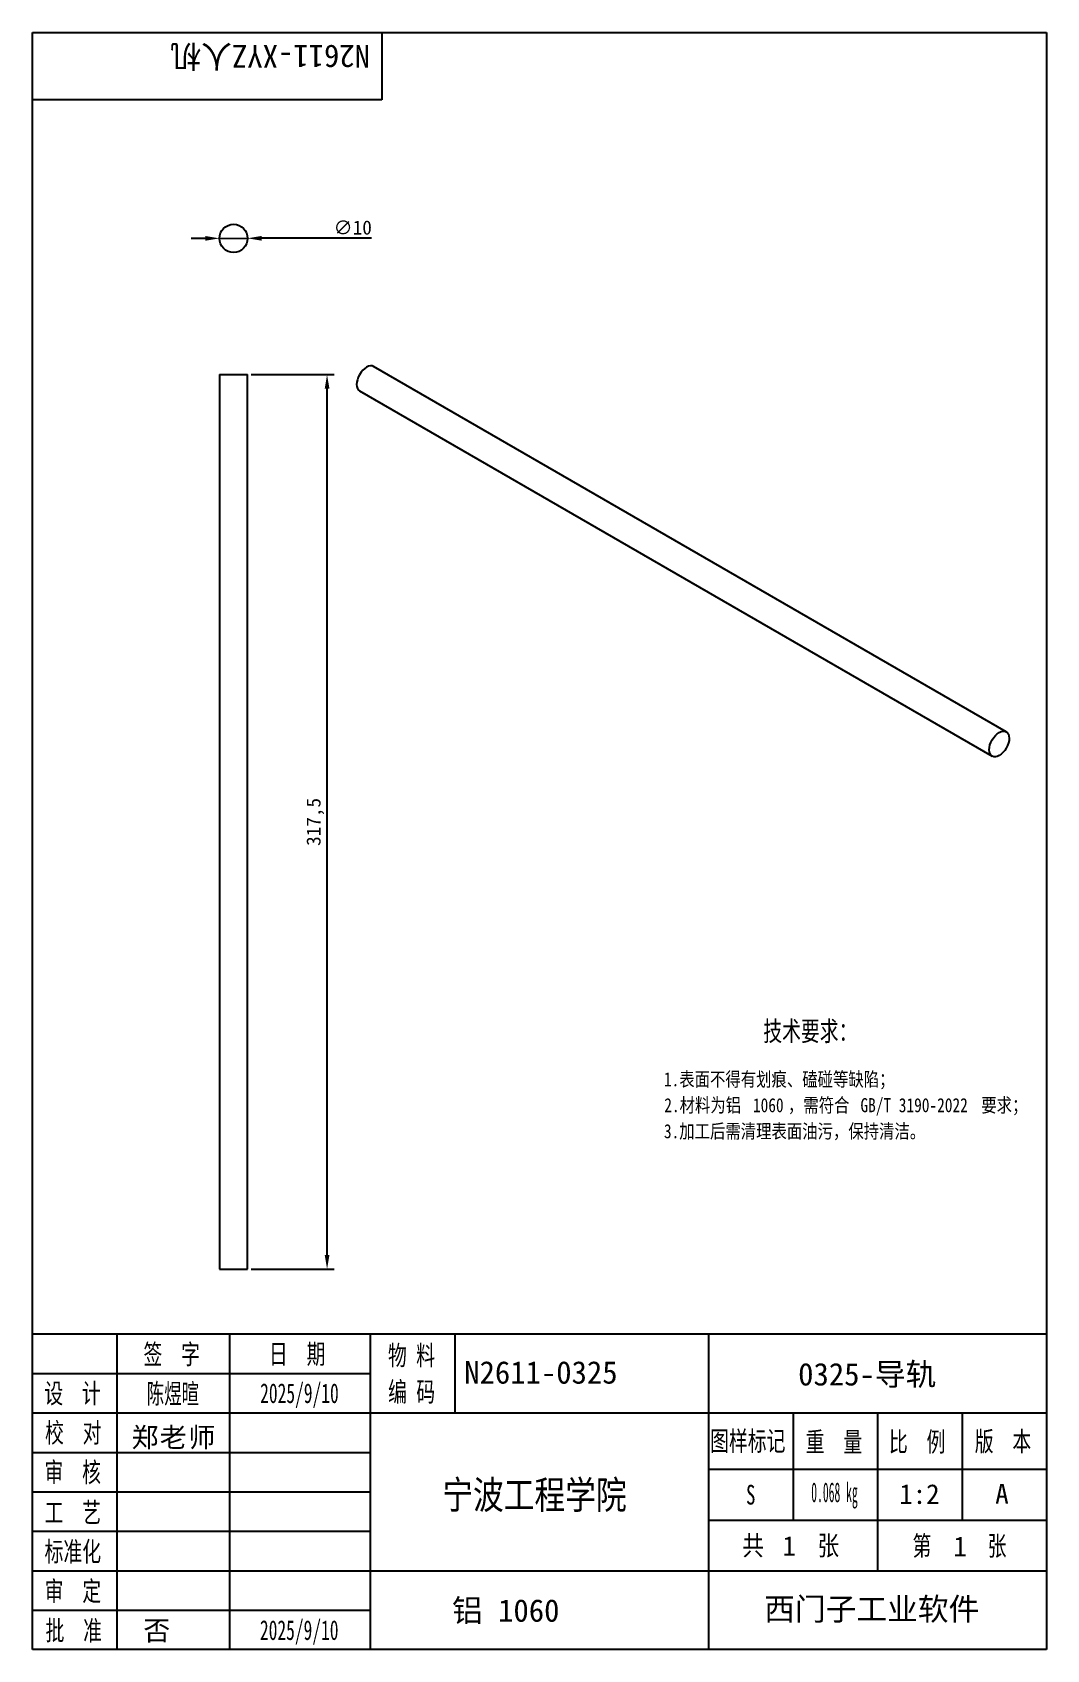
# Model space of a CAD drawing. Header units: millimetres. Extents: x 25 to 205, y 5 to 292.
import ezdxf

# ---------------------------------------------------------------- set-up
doc = ezdxf.new("R2010")
doc.units = ezdxf.units.MM
for name, color, linetype in [('0325-导轨', 7, 'Continuous'), ('Default', 7, 'Continuous'), ('图框', 7, 'Continuous')]:
    doc.layers.add(name, color=color, linetype=linetype)
doc.styles.add('MtXpl_', font='SimSun.ttf')
doc.styles.add('MtXpl__1', font='')
doc.styles.add('MtXpl_MS_PGothic', font='MS PGothic.ttf')
doc.styles.get('MtXpl__1').set_extended_font_data('SimSun', bold=True)

msp = doc.modelspace()

# ---------------------------------------------------------------- linework, layer by layer
at = {"color": 4}
for p, q in [((55.7, 255.44), (53.2, 255.44)), ((58.2, 255.44), (63.2, 255.45)), ((85.19, 255.46), (65.7, 255.45)), ((63.83, 231.27), (78.55, 231.27)), ((77.3, 75.02), (77.3, 228.77)), ((63.83, 72.52), (78.55, 72.52))]:
    msp.add_line(p, q, dxfattribs=at)
for points in [[(55.7, 255.86), (55.7, 255.02), (58.2, 255.44)], [(65.7, 255.87), (65.7, 255.03), (63.2, 255.45)], [(76.89, 228.77), (77.72, 228.77), (77.3, 231.27)], [(76.89, 75.02), (77.72, 75.02), (77.3, 72.52)]]:
    msp.add_solid(points, dxfattribs=at)
at = {"layer": '0325-导轨', "color": 7, "linetype": 'Continuous'}
for p, q in [((197.83, 167.88), (85.57, 232.69)), ((58.2, 231.27), (63.2, 231.27)), ((58.2, 231.27), (58.2, 72.52)), ((63.2, 72.52), (63.2, 231.27)), ((83.07, 228.36), (195.33, 163.55)), ((58.2, 72.52), (63.2, 72.52))]:
    msp.add_line(p, q, dxfattribs=at)
msp.add_circle((60.7, 255.44), 2.5, dxfattribs=at)
msp.add_ellipse((84.32, 230.53), major_axis=(-1.25, -2.17), ratio=0.57735, start_param=3.141593, end_param=6.283185, dxfattribs=at)
msp.add_ellipse((196.58, 165.72), major_axis=(-1.25, -2.17), ratio=0.57735, dxfattribs=at)
at = {"layer": 'Default', "color": 7, "linetype": 'Continuous'}
for p, q in [((40, 61), (40, 5)), ((60, 61), (60, 5)), ((100, 61), (100, 47)), ((25, 54), (85, 54)), ((25, 47), (205, 47)), ((175, 47), (175, 19)), ((25, 40), (85, 40)), ((145, 28), (205, 28))]:
    msp.add_line(p, q, dxfattribs=at)
at = {"layer": '图框', "color": 7, "linetype": 'Continuous'}
for p, q in [((25, 5), (25, 292)), ((25, 292), (205, 292)), ((87, 292), (87, 280)), ((205, 292), (205, 5)), ((87, 280), (25, 280)), ((205, 61), (25, 61)), ((85, 5), (85, 61)), ((145, 61), (145, 5)), ((145, 47), (205, 47)), ((160, 47), (160, 28)), ((190, 47), (190, 28)), ((145, 37), (205, 37)), ((25, 33), (85, 33)), ((25, 26), (85, 26)), ((25, 19), (205, 19)), ((25, 12), (85, 12)), ((205, 5), (25, 5))]:
    msp.add_line(p, q, dxfattribs=at)

# ---------------------------------------------------------------- texts
at = {"color": 40, "true_color": 0xf8d731, "style": 'MtXpl_', "width": 0.8}
for s, p in [('1.表面不得有划痕、磕碰等缺陷；', (137.08, 104.97)), ('2.材料为铝 ', (137.14, 100.37)), ('1060', (152.88, 100.37)), ('，需符合 ', (159.09, 100.37)), ('GB/T 3190-2022 ', (171.96, 100.37)), ('要求；', (193.4, 100.37)), ('3.加工后需清理表面油污，保持清洁。', (137.08, 95.75))]:
    msp.add_text(s, height=2.5, dxfattribs=at).set_placement(p)
for s, style, p in [('郑', 'MtXpl_', (42.6, 40.94)), ('老', 'MtXpl_MS_PGothic', (47.6, 40.94)), ('师', 'MtXpl_', (52.69, 40.94))]:
    msp.add_text(s, height=3.5, dxfattribs=dict(style=style)).set_placement(p)
at = {"color": 4, "char_height": 2.5, "attachment_point": 5}
for s, insert, rotation in [('∅10', (81.85, 257.34), 0.0481), ('317,5', (75.22, 151.89), 90)]:
    msp.add_mtext(s, dxfattribs=dict(at, insert=insert, rotation=rotation))
at = {"layer": 'Default', "color": 7, "style": 'MtXpl_', "width": 0.7}
msp.add_text('技术要求：', height=3.5, dxfattribs=at).set_placement((154.71, 113.01))
at = {"layer": '图框', "color": 7, "style": 'MtXpl_'}
for s, width, p in [('签  字', 0.7, (44.72, 55.67)), ('日  期', 0.7, (66.99, 55.73)), ('物 料', 0.7, (88.11, 55.46)), ('设  计', 0.7, (27.13, 48.73)), ('编 码', 0.7, (88.13, 49.02)), ('校  对', 0.7, (27.25, 41.76)), ('图样标记', 0.7, (145.28, 40.28)), ('重  量', 0.7, (162.24, 40.12)), ('比  例', 0.7, (177.01, 40.14)), ('版  本', 0.7, (192.25, 40.21)), ('审  核', 0.7, (27.16, 34.74)), ('工  艺', 0.7, (27.17, 27.58)), ('S', 0.7, (151.65, 30.75)), ('标准化', 0.7, (27.17, 20.66)), ('共     张', 0.8, (151, 21.73)), ('第      张', 0.7, (181.2, 21.68)), ('审  定', 0.7, (27.19, 13.64)), ('批  准', 0.7, (27.34, 6.65))]:
    msp.add_text(s, height=3.5, dxfattribs=dict(at, width=width)).set_placement(p)
at = {"layer": '图框', "color": 7, "style": 'MtXpl__1'}
msp.add_text('西门子工业软件', height=4, dxfattribs=at).set_placement((154.86, 10.21))
at = {"layer": '图框', "color": 7, "linetype": 'Continuous', "insert": (67.22, 285.74), "char_height": 4, "attachment_point": 2, "rotation": 180}
msp.add_mtext('{\\pxsm0.9;\\f宋体|b0||i0||c0|p34;\\W1.;N2611-XYZ人机\\P}', dxfattribs=at)
at = {"layer": '图框', "color": 7, "linetype": 'Continuous'}
for s, insert, char_height, attachment_point in [('{\\pxsm0.9;\\f宋体|b0||i0||c0|p34;\\W1.;N2611-0325\\P}', (115.25, 56.2), 4, 2), ('{\\pxsm0.9;\\f宋体|b0||i0||c0|p34;\\W1.;0325-导轨\\P}', (173.16, 55.88), 4, 2), ('{\\pxsm0.9;\\f宋体|b0||i0||c0|p34;\\W0.6507936508;陈煜暄\\P}', (49.94, 52.18), 3.5, 2), ('{\\pxsm0.9;\\f宋体|b0||i0||c0|p34;\\W0.6507936508;2025/9/10\\P}', (72.4, 52.26), 3.5, 2), ('{\\pxsm0.9;\\f宋体|b0||i0||c0|p34;\\W0.7996880969;宁波工程学院\\P}', (114.11, 34.97), 5, 2), ('{\\pxsm0.9;\\f宋体|b0||i0||c0|p34;\\W0.4338673331;0.068 kg\\P}', (167.35, 34.68), 3.5, 2), ('{\\pxsm0.9;\\f宋体|b0||i0||c0|p34;\\W1.;1:2\\P}', (182.43, 34.36), 3.5, 2), ('{\\pxsm0.9;\\f宋体|b0||i0||c0|p34;\\W1.;A\\P}', (197.07, 34.42), 3.5, 2), ('{\\pxsm0.9;\\f宋体|b0||i0||c0|p34;\\W1.;1\\P}', (160.5, 25.15), 3.5, 3), ('{\\pxsm0.9;\\f宋体|b0||i0||c0|p34;\\W1.;1\\P}', (189.64, 25.08), 3.5, 2), ('{\\pxsm0.9;\\f宋体|b0||i0||c0|p34;\\W1.;铝 1060\\P}', (109.01, 13.95), 4, 2), ('{\\pxsm0.9;\\f宋体|b0||i0||c0|p34;\\W1.;否\\P}', (47.09, 10.15), 3.5, 2), ('{\\pxsm0.9;\\f宋体|b0||i0||c0|p34;\\W0.6507936508;2025/9/10\\P}', (72.36, 10.22), 3.5, 2)]:
    msp.add_mtext(s, dxfattribs=dict(at, insert=insert, char_height=char_height, attachment_point=attachment_point))

doc.saveas('drawing.dxf')
